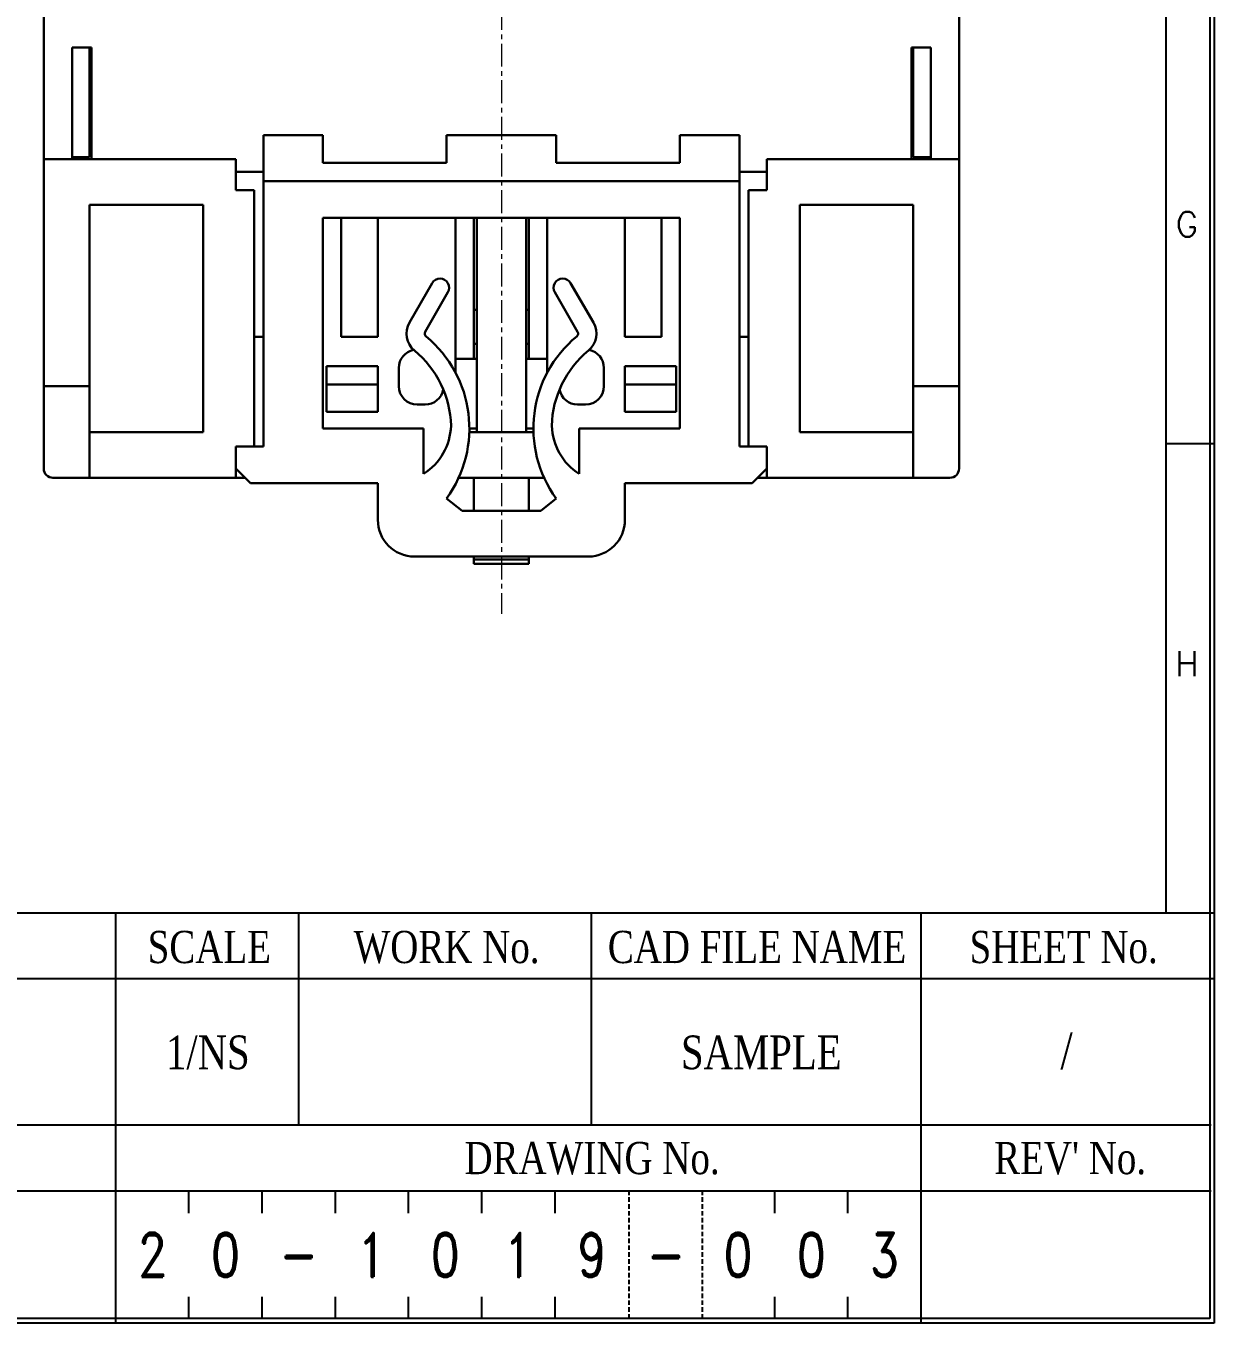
# Model space of a CAD drawing. Header units: millimetres. Extents: x 23 to 337, y 22 to 239.
# Drawn here: x 262.4 to 327.3, y 22.3 to 93.1 of the extents above; entities that cross this region are included whole.
import ezdxf
from ezdxf.enums import TextEntityAlignment as Align

# ---------------------------------------------------------------- set-up
doc = ezdxf.new("R2010")
doc.units = ezdxf.units.MM
doc.linetypes.add('CENTER', pattern=[2, 1.25, -0.25, 0.25, -0.25])
doc.linetypes.add('HIDDEN', pattern=[0.375, 0.25, -0.125])
for name, color, linetype in [('20', 2, 'Continuous'), ('30', 3, 'Continuous'), ('40', 4, 'Continuous'), ('70', 7, 'Continuous')]:
    doc.layers.add(name, color=color, linetype=linetype)
doc.layers.add('Z_OM_CENTER', color=4, linetype='CENTER', lineweight=13)
doc.layers.add('Z_OM_OUTLINE', color=7, linetype='Continuous', lineweight=30)
doc.styles.add('SD', font='ROMAND.shx', dxfattribs={"width": 0.8})
doc.styles.add('SIMPLEX', font='SIMPLEX')
doc.styles.add('SS', font='batang.ttc', dxfattribs={"width": 0.8})

msp = doc.modelspace()

# ---------------------------------------------------------------- linework, layer by layer
at = {"layer": '20', "color": 7}
msp.add_line((324.63, 235.678), (324.63, 44.718), dxfattribs=at)
at = {"layer": '30', "color": 7}
msp.add_line((327.27, 70.318), (324.63, 70.318), dxfattribs=at)
at = {"layer": '40', "color": 7}
for p, q in [((267.27, 22.318), (267.27, 44.718)), ((277.27, 33.118), (277.27, 44.718)), ((293.27, 33.118), (293.27, 44.718)), ((311.27, 33.118), (311.27, 44.718)), ((327.27, 41.118), (207.27, 41.118)), ((327.11, 33.118), (207.27, 33.118)), ((311.27, 22.318), (311.27, 33.118)), ((327.11, 29.518), (207.27, 29.518)), ((271.27, 28.318), (271.27, 29.518)), ((275.27, 28.318), (275.27, 29.518)), ((279.27, 28.318), (279.27, 29.518)), ((283.27, 28.318), (283.27, 29.518)), ((287.27, 28.318), (287.27, 29.518)), ((291.282, 28.318), (291.282, 29.518)), ((303.27, 28.318), (303.27, 29.518)), ((307.27, 28.318), (307.27, 29.518)), ((271.27, 22.558), (271.27, 23.758)), ((275.27, 22.558), (275.27, 23.758)), ((279.27, 22.558), (279.27, 23.758)), ((283.27, 22.558), (283.27, 23.758)), ((287.27, 22.558), (287.27, 23.758)), ((291.282, 22.558), (291.282, 23.758)), ((303.27, 22.558), (303.27, 23.758)), ((307.27, 22.558), (307.27, 23.758))]:
    msp.add_line(p, q, dxfattribs=at)
at = {"layer": '40', "color": 7, "linetype": 'HIDDEN'}
for p, q in [((295.324, 22.558), (295.324, 29.518)), ((299.324, 22.558), (299.324, 29.518))]:
    msp.add_line(p, q, dxfattribs=at)
at = {"layer": '70', "color": 7}
msp.add_line((23.27, 44.718), (327.27, 44.718), dxfattribs=at)
for points in [[(327.27, 22.318), (23.27, 22.318), (23.27, 238.318), (327.27, 238.318)], [(327.03, 22.558), (23.51, 22.558), (23.51, 238.078), (327.03, 238.078)]]:
    msp.add_lwpolyline(points, close=True, dxfattribs=at)
at = {"layer": 'Z_OM_CENTER'}
msp.add_line((288.339, 146.177), (288.339, 61.048), dxfattribs=at)
at = {"layer": 'Z_OM_OUTLINE'}
for p, q in [((263.339, 85.873), (263.339, 94.473)), ((313.339, 94.473), (313.339, 85.873)), ((265.939, 91.973), (264.889, 91.973)), ((264.889, 91.973), (264.889, 85.873)), ((265.839, 91.973), (265.839, 85.973)), ((265.939, 85.873), (265.939, 91.973)), ((311.789, 91.973), (310.739, 91.973)), ((310.739, 91.973), (310.739, 85.873)), ((310.839, 85.973), (310.839, 91.973)), ((311.789, 85.873), (311.789, 91.973)), ((265.839, 90.723), (265.939, 90.723)), ((310.739, 90.723), (310.839, 90.723)), ((265.839, 90.473), (265.939, 90.473)), ((310.739, 90.473), (310.839, 90.473)), ((265.939, 87.473), (265.839, 87.473)), ((265.939, 87.273), (265.839, 87.273)), ((275.339, 87.173), (278.589, 87.173)), ((275.339, 84.673), (275.339, 87.173)), ((278.589, 87.173), (278.589, 85.673)), ((285.339, 85.673), (285.339, 87.173)), ((285.339, 87.173), (291.339, 87.173)), ((291.339, 87.173), (291.339, 85.673)), ((298.089, 87.173), (301.339, 87.173)), ((298.089, 85.673), (298.089, 87.173)), ((301.339, 87.173), (301.339, 84.673)), ((310.839, 87.473), (310.739, 87.473)), ((310.839, 87.273), (310.739, 87.273)), ((273.839, 85.873), (263.339, 85.873)), ((263.339, 85.873), (263.339, 73.473)), ((265.839, 85.973), (264.889, 85.973)), ((273.839, 84.173), (273.839, 85.873)), ((302.839, 85.873), (302.839, 84.173)), ((313.339, 85.873), (302.839, 85.873)), ((311.789, 85.973), (310.839, 85.973)), ((313.339, 73.473), (313.339, 85.873)), ((275.339, 85.173), (273.839, 85.173)), ((278.589, 85.673), (285.339, 85.673)), ((291.339, 85.673), (298.089, 85.673)), ((301.339, 85.173), (302.839, 85.173)), ((275.339, 70.173), (275.339, 84.673)), ((301.339, 84.673), (275.339, 84.673)), ((301.339, 84.673), (301.339, 70.173)), ((274.839, 84.173), (273.839, 84.173)), ((274.839, 70.173), (274.839, 84.173)), ((301.839, 84.173), (301.839, 70.173)), ((302.839, 84.173), (301.839, 84.173)), ((272.039, 83.373), (265.839, 83.373)), ((265.839, 83.373), (265.839, 73.473)), ((272.039, 70.973), (272.039, 83.373)), ((310.839, 83.373), (304.639, 83.373)), ((304.639, 83.373), (304.639, 70.973)), ((310.839, 73.473), (310.839, 83.373)), ((278.589, 82.673), (279.589, 82.673)), ((278.589, 71.173), (278.589, 82.673)), ((279.589, 82.673), (281.589, 82.673)), ((279.589, 82.673), (279.589, 76.173)), ((281.589, 82.673), (295.089, 82.673)), ((281.589, 82.673), (281.589, 76.173)), ((285.839, 74.204), (285.839, 82.673)), ((286.839, 74.973), (286.839, 82.673)), ((286.989, 82.673), (286.989, 70.973)), ((289.689, 70.973), (289.689, 82.673)), ((289.839, 82.673), (289.839, 74.973)), ((290.839, 82.673), (290.839, 74.204)), ((297.089, 82.673), (295.089, 82.673)), ((295.089, 82.673), (295.089, 76.173)), ((297.089, 82.673), (298.089, 82.673)), ((297.089, 82.673), (297.089, 76.173)), ((298.089, 71.173), (298.089, 82.673)), ((283.311, 76.944), (284.556, 79.101)), ((293.368, 76.944), (292.122, 79.101)), ((284.177, 76.444), (285.422, 78.601)), ((292.502, 76.444), (291.256, 78.601)), ((286.989, 77.646), (286.839, 77.646)), ((289.839, 77.646), (289.689, 77.646)), ((275.339, 76.173), (274.839, 76.173)), ((279.589, 76.173), (281.589, 76.173)), ((297.089, 76.173), (295.089, 76.173)), ((301.839, 76.173), (301.339, 76.173)), ((286.989, 75.781), (286.839, 75.781)), ((289.839, 75.781), (289.689, 75.781)), ((281.589, 74.573), (278.789, 74.573)), ((278.789, 74.573), (278.789, 73.573)), ((281.589, 73.573), (281.589, 74.573)), ((282.739, 74.473), (282.739, 73.473)), ((286.989, 74.973), (285.839, 74.973)), ((290.839, 74.973), (289.689, 74.973)), ((293.939, 73.473), (293.939, 74.473)), ((297.889, 74.573), (295.089, 74.573)), ((295.089, 74.573), (295.089, 73.573)), ((297.889, 73.573), (297.889, 74.573)), ((265.839, 73.473), (263.339, 73.473)), ((263.339, 73.473), (263.339, 68.973)), ((265.839, 68.473), (265.839, 73.473)), ((278.789, 73.573), (281.589, 73.573)), ((278.789, 72.073), (278.789, 73.573)), ((281.589, 73.573), (281.589, 72.073)), ((295.089, 73.573), (297.889, 73.573)), ((295.089, 72.073), (295.089, 73.573)), ((297.889, 73.573), (297.889, 72.073)), ((313.339, 73.473), (310.839, 73.473)), ((310.839, 73.473), (310.839, 68.473)), ((313.339, 68.973), (313.339, 73.473)), ((283.739, 72.473), (284.179, 72.473)), ((292.499, 72.473), (292.939, 72.473)), ((278.789, 72.073), (281.589, 72.073)), ((295.089, 72.073), (297.889, 72.073)), ((265.839, 70.973), (272.039, 70.973)), ((284.089, 71.173), (278.589, 71.173)), ((284.089, 68.684), (284.089, 71.173)), ((290.092, 70.973), (286.586, 70.973)), ((286.589, 71.173), (286.989, 71.173)), ((289.689, 71.173), (290.089, 71.173)), ((292.589, 68.684), (292.589, 71.173)), ((292.589, 71.173), (298.089, 71.173)), ((304.639, 70.973), (310.839, 70.973)), ((273.839, 70.173), (274.839, 70.173)), ((273.839, 68.473), (273.839, 70.173)), ((274.839, 70.173), (275.339, 70.173)), ((301.339, 70.173), (301.839, 70.173)), ((301.839, 70.173), (302.839, 70.173)), ((302.839, 70.173), (302.839, 68.473)), ((273.839, 68.973), (274.639, 68.173)), ((302.039, 68.173), (302.839, 68.973)), ((263.839, 68.473), (265.839, 68.473)), ((265.839, 68.473), (273.839, 68.473)), ((274.339, 68.473), (273.839, 68.473)), ((274.639, 68.173), (281.589, 68.173)), ((281.589, 68.173), (281.589, 66.173)), ((290.677, 68.473), (286.002, 68.473)), ((286.839, 68.473), (286.839, 66.673)), ((289.839, 68.473), (289.839, 66.673)), ((295.089, 68.173), (302.039, 68.173)), ((295.089, 66.173), (295.089, 68.173)), ((302.839, 68.473), (302.339, 68.473)), ((302.839, 68.473), (310.839, 68.473)), ((310.839, 68.473), (312.839, 68.473)), ((286.189, 66.673), (285.339, 67.34)), ((290.489, 66.673), (291.339, 67.34)), ((290.489, 66.673), (286.189, 66.673)), ((283.589, 64.173), (293.089, 64.173)), ((286.839, 64.173), (286.839, 64.002)), ((286.839, 64.002), (289.839, 64.002)), ((286.839, 63.769), (286.839, 64.002)), ((286.839, 63.769), (289.839, 63.769)), ((289.839, 64.173), (289.839, 64.002)), ((289.839, 64.002), (289.839, 63.769))]:
    msp.add_line(p, q, dxfattribs=at)
for centre, radius, start, end in [((284.989, 78.851), 0.5, 330, 150), ((291.689, 78.851), 0.5, 30, 210), ((284.35, 76.344), 1.2, 150, 230.51067), ((292.328, 76.344), 1.2, 309.48933, 30), ((284.35, 76.344), 0.2, 150, 230.51067), ((280.089, 71.173), 6.5, 323.87107, 50.51067), ((296.589, 71.173), 6.5, 129.48933, 216.12893), ((292.328, 76.344), 0.2, 309.48933, 30), ((283.739, 74.473), 1, 101.21116, 180), ((280.089, 71.173), 5.5, 1.47266, 50.51067), ((296.589, 71.173), 5.5, 129.48933, 178.52734), ((292.939, 74.473), 1, 0, 78.78884), ((283.739, 73.473), 1, 180, 270), ((284.179, 73.473), 1, 270, 349.7784), ((292.499, 73.473), 1, 190.2216, 270), ((292.939, 73.473), 1, 270, 0), ((282.339, 71.423), 3.25, 302.57897, 358.0842), ((294.339, 71.423), 3.25, 181.9158, 237.42103), ((263.839, 68.973), 0.5, 180, 270), ((312.839, 68.973), 0.5, 270, 0), ((283.589, 66.173), 2, 180, 270), ((293.089, 66.173), 2, 270, 0)]:
    msp.add_arc(centre, radius, start, end, dxfattribs=at)

# ---------------------------------------------------------------- texts
at = {"color": 7, "linetype": 'Continuous', "style": 'SD', "width": 0.8}
for s, p in [('2', (269.27, 26.038)), ('0', (273.27, 26.038)), ('1', (281.27, 26.038)), ('0', (285.27, 26.038)), ('1', (289.27, 26.038)), ('9', (293.282, 26.038)), ('0', (301.27, 26.038)), ('0', (305.27, 26.038)), ('3', (309.27, 26.038)), ('-', (277.27, 26.038)), ('-', (297.324, 26.038))]:
    msp.add_text(s, height=2.4, dxfattribs=at).set_placement(p, align=Align.MIDDLE)
at = {"layer": '30', "color": 7, "style": 'SIMPLEX'}
for s, p in [('G', (325.79, 82.318)), ('H', (325.79, 58.318))]:
    msp.add_text(s, height=1.36, dxfattribs=at).set_placement(p, align=Align.MIDDLE)
at = {"layer": '40', "color": 7, "style": 'SS', "width": 0.8}
for s, height, p in [('SCALE', 1.76, (272.385, 41.974)), ('WORK No.', 1.76, (285.342, 41.974)), ('CAD FILE NAME', 1.76, (302.304, 41.974)), ('SHEET No.', 1.76, (319.054, 41.974)), ('1/NS', 1.84, (272.304, 36.181)), ('SAMPLE', 1.84, (302.537, 36.181)), ('/', 2, (319.212, 36.181)), ('DRAWING No.', 1.76, (293.292, 30.449)), ("REV' No.", 1.76, (319.407, 30.449))]:
    msp.add_text(s, height=height, dxfattribs=at).set_placement(p, align=Align.CENTER)

doc.saveas('drawing.dxf')
